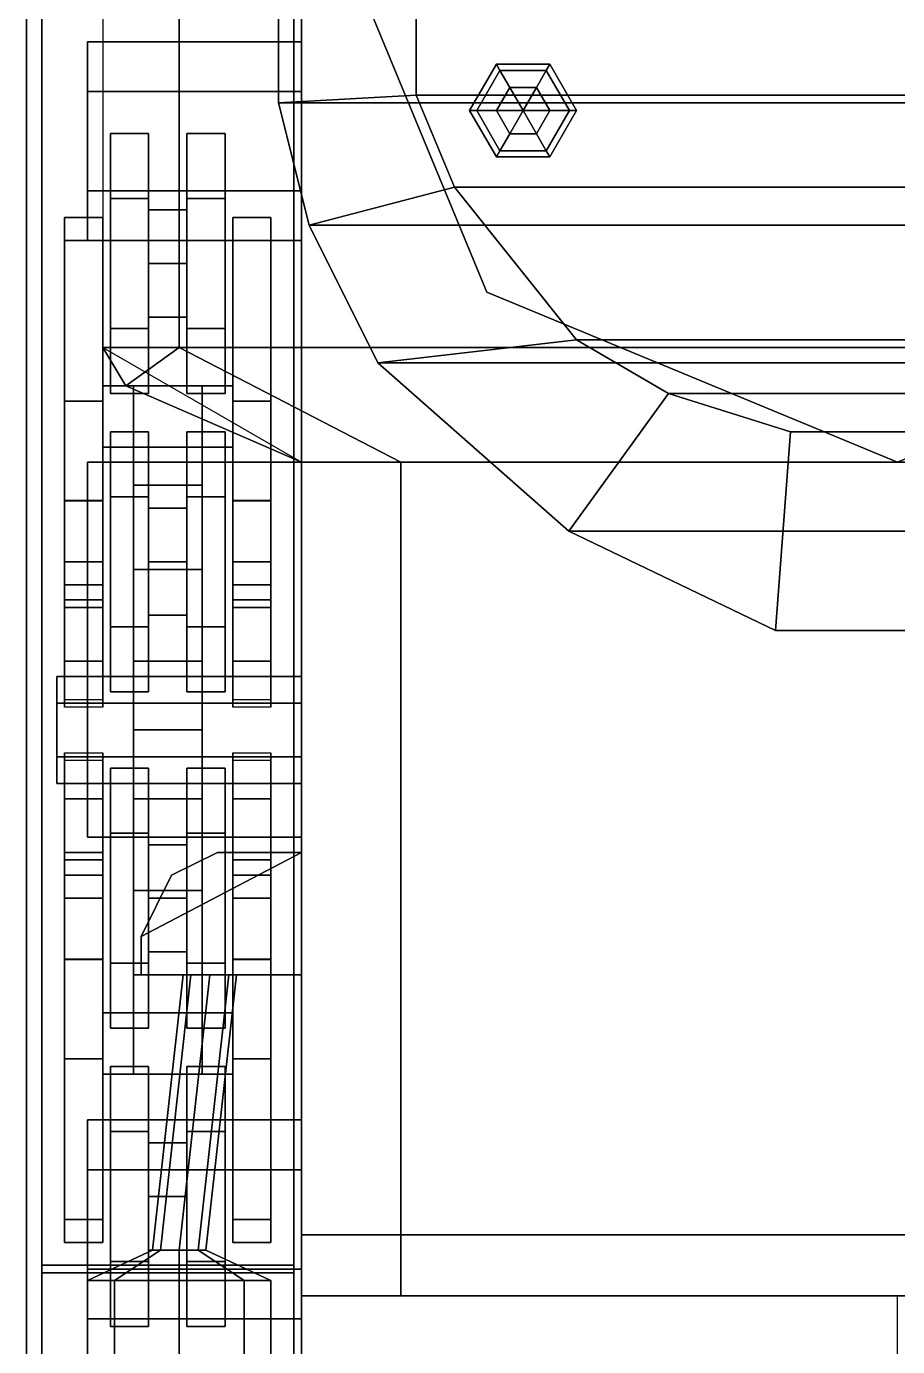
# Model space of a CAD drawing. Header units: millimetres. Extents: x -1.2 to 3, y -2.7 to 13.2.
# Drawn here: x -1.14 to 0, y -1.796 to -0.07 of the extents above; entities that cross this region are included whole.
import ezdxf

# ---------------------------------------------------------------- set-up
doc = ezdxf.new("R2010")
doc.units = ezdxf.units.MM
for name, color, linetype in [('bogey', 5, 'Continuous'), ('mudguards', 6, 'Continuous'), ('tracks', 3, 'Continuous'), ('turret', 2, 'Continuous'), ('wheels', 2, 'Continuous')]:
    doc.layers.add(name, color=color, linetype=linetype)

msp = doc.modelspace()

# ---------------------------------------------------------------- linework, layer by layer
for points in [[(-0.78, 1.92, 0.46), (-0.78, -2.22, 0.46), (-0.78, -2.48, 1.17), (-0.78, 2.11, 0.73)], [(-0.78, 2.11, 0.73), (-0.78, -2.48, 1.17), (-0.78, -0.49, 1.02), (-0.78, 0.82, 1.1)], [(-0.78, 1.57, 0.36), (-0.78, -1.65, 0.36), (-0.78, -2.22, 0.46), (-0.78, 1.92, 0.46)], [(0.78, 1.57, 0.36), (0.78, -1.65, 0.36), (-0.78, -1.65, 0.36), (-0.78, 1.57, 0.36)], [(-1.04, -0.49, 1.02), (-0.94, -0.49, 1.57), (-0.94, 0.82, 1.57), (-1.04, 0.82, 1.1)], [(-0.94, 0.82, 1.57), (-0.94, -0.49, 1.57), (0.94, -0.49, 1.57), (0.94, 0.82, 1.57)], [(-1.01, -0.54, 1.4), (-1.01, -0.54, 1.4), (-0.94, -0.49, 1.57), (-1.04, -0.49, 1.02)], [(-0.78, -0.64, 1.17), (-0.78, -0.64, 1.4), (-1.01, -0.54, 1.4), (-1.04, -0.49, 1.02)], [(-0.78, -0.64, 1.4), (-0.65, -0.64, 1.57), (-0.94, -0.49, 1.57), (-1.01, -0.54, 1.4)], [(-0.94, -0.49, 1.57), (-0.65, -0.64, 1.57), (0.65, -0.64, 1.57), (0.94, -0.49, 1.57)], [(-0.78, -2.48, 1.17), (-0.78, -2.48, 1.17), (-0.78, -0.64, 1.17), (-0.78, -0.49, 1.02)], [(-0.78, -0.64, 1.17), (-0.78, -0.64, 0.99), (-1.06, -0.64, 0.99), (-1.06, -0.64, 1.17)], [(-1.06, -0.64, 0.99), (-1.06, -1.13, 0.96), (-1.06, -1.13, 1.17), (-1.06, -0.64, 1.17)], [(-1.06, -0.64, 1.17), (-1.06, -1.13, 1.17), (-0.78, -1.13, 1.17), (-0.78, -0.64, 1.17)], [(-0.78, -1.73, 1.17), (-0.65, -1.73, 1.4), (-0.65, -0.64, 1.4), (-0.78, -0.64, 1.17)], [(0.78, -0.64, 1.4), (0.65, -0.64, 1.57), (-0.65, -0.64, 1.57), (-0.78, -0.64, 1.4)], [(-0.78, -0.64, 1.17), (-0.65, -0.64, 1.4), (-0.78, -0.64, 1.4), (-0.78, -0.64, 1.17)], [(-0.65, -0.64, 1.4), (-0.65, -1.73, 1.4), (0.65, -1.73, 1.4), (0.65, -0.64, 1.4)], [(-1.06, -1.13, 1.17), (-1.06, -1.13, 0.96), (-0.78, -1.13, 0.96), (-0.78, -1.13, 1.17)], [(-0.99, -1.31, 1.13), (-0.78, -1.31, 1.13), (-0.78, -1.15, 1.13), (-0.99, -1.26, 1.13)], [(-0.78, -1.15, 0.99), (-0.78, -1.31, 0.99), (-0.99, -1.31, 0.99), (-0.99, -1.26, 0.99)], [(-0.89, -1.15, 0.99), (-0.78, -1.15, 0.99), (-0.99, -1.26, 0.99), (-0.95, -1.18, 0.99)], [(-0.99, -1.26, 1.13), (-0.78, -1.15, 1.13), (-0.89, -1.15, 1.13), (-0.95, -1.18, 1.13)], [(-0.95, -1.18, 1.13), (-0.89, -1.15, 1.13), (-0.89, -1.15, 0.99), (-0.95, -1.18, 0.99)], [(-0.89, -1.15, 1.13), (-0.78, -1.15, 1.13), (-0.78, -1.15, 0.99), (-0.89, -1.15, 0.99)], [(-0.95, -1.18, 0.99), (-0.99, -1.26, 0.99), (-0.99, -1.26, 1.13), (-0.95, -1.18, 1.13)], [(-0.99, -1.26, 0.99), (-0.99, -1.31, 0.99), (-0.99, -1.31, 1.13), (-0.99, -1.26, 1.13)], [(-0.99, -1.31, 0.99), (-0.78, -1.31, 0.99), (-0.78, -1.31, 1.13), (-0.99, -1.31, 1.13)], [(-0.9247, -1.31, 1.0647), (-0.935, -1.31, 1.04), (-0.975, -1.67, 1.04), (-0.9647, -1.67, 1.0647)], [(-0.935, -1.31, 1.04), (-0.9247, -1.31, 1.0153), (-0.9647, -1.67, 1.0153), (-0.975, -1.67, 1.04)], [(-0.9, -1.31, 1.075), (-0.9247, -1.31, 1.0647), (-0.9647, -1.67, 1.0647), (-0.94, -1.67, 1.075)], [(-0.9247, -1.31, 1.0153), (-0.9, -1.31, 1.005), (-0.94, -1.67, 1.005), (-0.9647, -1.67, 1.0153)], [(-0.8753, -1.31, 1.0647), (-0.9, -1.31, 1.075), (-0.94, -1.67, 1.075), (-0.9153, -1.67, 1.0647)], [(-0.9, -1.31, 1.005), (-0.8753, -1.31, 1.0153), (-0.9153, -1.67, 1.0153), (-0.94, -1.67, 1.005)], [(-0.865, -1.31, 1.04), (-0.8753, -1.31, 1.0647), (-0.9153, -1.67, 1.0647), (-0.905, -1.67, 1.04)], [(-0.8753, -1.31, 1.0153), (-0.865, -1.31, 1.04), (-0.905, -1.67, 1.04), (-0.9153, -1.67, 1.0153)], [(-0.78, -2.22, 0.46), (-0.78, -1.65, 0.36), (0.78, -1.65, 0.36), (0.78, -2.22, 0.46)], [(-1.0249, -1.71, 0.9551), (-1.06, -1.71, 1.04), (-0.975, -1.67, 1.04), (-0.9647, -1.67, 1.0153)], [(-1.06, -1.71, 1.04), (-1.0249, -1.71, 1.1249), (-0.9647, -1.67, 1.0647), (-0.975, -1.67, 1.04)], [(-0.94, -1.71, 0.92), (-1.0249, -1.71, 0.9551), (-0.9647, -1.67, 1.0153), (-0.94, -1.67, 1.005)], [(-1.0249, -1.71, 1.1249), (-0.94, -1.71, 1.16), (-0.94, -1.67, 1.075), (-0.9647, -1.67, 1.0647)], [(-0.8551, -1.71, 0.9551), (-0.94, -1.71, 0.92), (-0.94, -1.67, 1.005), (-0.9153, -1.67, 1.0153)], [(-0.94, -1.71, 1.16), (-0.8551, -1.71, 1.1249), (-0.9153, -1.67, 1.0647), (-0.94, -1.67, 1.075)], [(-0.82, -1.71, 1.04), (-0.8551, -1.71, 0.9551), (-0.9153, -1.67, 1.0153), (-0.905, -1.67, 1.04)], [(-0.8551, -1.71, 1.1249), (-0.82, -1.71, 1.04), (-0.905, -1.67, 1.04), (-0.9153, -1.67, 1.0647)], [(-1.0249, -1.71, 1.1249), (-1.06, -1.71, 1.04), (-1.06, -2.31, 1.04), (-1.0249, -2.31, 1.1249)], [(-1.06, -1.71, 1.04), (-1.0249, -1.71, 0.9551), (-1.0249, -2.31, 0.9551), (-1.06, -2.31, 1.04)], [(-0.94, -1.71, 1.16), (-1.0249, -1.71, 1.1249), (-1.0249, -2.31, 1.1249), (-0.94, -2.31, 1.16)], [(-1.0249, -1.71, 0.9551), (-0.94, -1.71, 0.92), (-0.94, -2.31, 0.92), (-1.0249, -2.31, 0.9551)], [(-0.8551, -1.71, 1.1249), (-0.94, -1.71, 1.16), (-0.94, -2.31, 1.16), (-0.8551, -2.31, 1.1249)], [(-0.94, -1.71, 0.92), (-0.8551, -1.71, 0.9551), (-0.8551, -2.31, 0.9551), (-0.94, -2.31, 0.92)], [(-0.82, -1.71, 1.04), (-0.8551, -1.71, 1.1249), (-0.8551, -2.31, 1.1249), (-0.82, -2.31, 1.04)], [(-0.8551, -1.71, 0.9551), (-0.82, -1.71, 1.04), (-0.82, -2.31, 1.04), (-0.8551, -2.31, 0.9551)], [(-0.78, -1.73, 1.17), (-0.78, -2.48, 1.17), (0, -2.45, 1.26), (0, -1.73, 1.27)], [(0.78, -1.73, 1.17), (0.65, -1.73, 1.4), (-0.65, -1.73, 1.4), (-0.78, -1.73, 1.17)]]:
    msp.add_3dface(points)
at = {"layer": 'bogey'}
for points in [[(-1.09, -0.32, 0.2), (-1.09, -0.35, 0.18), (-1.09, -0.35, 0.27), (-1.09, -0.32, 0.25)], [(-1.04, -0.32, 0.25), (-1.04, -0.32, 0.2), (-1.09, -0.32, 0.2), (-1.09, -0.32, 0.25)], [(-1.04, -0.32, 0.2), (-1.04, -0.35, 0.18), (-1.09, -0.35, 0.18), (-1.09, -0.32, 0.2)], [(-1.09, -0.32, 0.25), (-1.09, -0.35, 0.27), (-1.04, -0.35, 0.27), (-1.04, -0.32, 0.25)], [(-1.04, -0.35, 0.27), (-1.04, -0.35, 0.18), (-1.04, -0.32, 0.2), (-1.04, -0.32, 0.25)], [(-0.82, -0.32, 0.25), (-0.82, -0.32, 0.2), (-0.87, -0.32, 0.2), (-0.87, -0.32, 0.25)], [(-0.87, -0.32, 0.2), (-0.87, -0.35, 0.18), (-0.87, -0.35, 0.27), (-0.87, -0.32, 0.25)], [(-0.82, -0.32, 0.2), (-0.82, -0.35, 0.18), (-0.87, -0.35, 0.18), (-0.87, -0.32, 0.2)], [(-0.87, -0.32, 0.25), (-0.87, -0.35, 0.27), (-0.82, -0.35, 0.27), (-0.82, -0.32, 0.25)], [(-0.82, -0.35, 0.27), (-0.82, -0.35, 0.18), (-0.82, -0.32, 0.2), (-0.82, -0.32, 0.25)], [(-1.09, -0.35, 0.18), (-1.09, -0.8, 0.18), (-1.09, -0.8, 0.27), (-1.09, -0.35, 0.27)], [(-1.04, -0.35, 0.18), (-1.04, -0.8, 0.18), (-1.09, -0.8, 0.18), (-1.09, -0.35, 0.18)], [(-1.09, -0.35, 0.27), (-1.09, -0.8, 0.27), (-1.09, -0.6, 0.36), (-1.09, -0.56, 0.36)], [(-1.04, -0.56, 0.36), (-1.04, -0.35, 0.27), (-1.09, -0.35, 0.27), (-1.09, -0.56, 0.36)], [(-1.04, -0.8, 0.27), (-1.04, -0.8, 0.18), (-1.04, -0.35, 0.18), (-1.04, -0.35, 0.27)], [(-1.04, -0.6, 0.36), (-1.04, -0.8, 0.27), (-1.04, -0.35, 0.27), (-1.04, -0.56, 0.36)], [(-0.87, -0.35, 0.18), (-0.87, -0.8, 0.18), (-0.87, -0.8, 0.27), (-0.87, -0.35, 0.27)], [(-0.82, -0.35, 0.18), (-0.82, -0.8, 0.18), (-0.87, -0.8, 0.18), (-0.87, -0.35, 0.18)], [(-0.82, -0.56, 0.36), (-0.82, -0.35, 0.27), (-0.87, -0.35, 0.27), (-0.87, -0.56, 0.36)], [(-0.87, -0.35, 0.27), (-0.87, -0.8, 0.27), (-0.87, -0.6, 0.36), (-0.87, -0.56, 0.36)], [(-0.82, -0.8, 0.27), (-0.82, -0.8, 0.18), (-0.82, -0.35, 0.18), (-0.82, -0.35, 0.27)], [(-0.82, -0.6, 0.36), (-0.82, -0.8, 0.27), (-0.82, -0.35, 0.27), (-0.82, -0.56, 0.36)], [(-1.04, -0.54, 0.29), (-1.04, -0.62, 0.29), (-1.04, -0.62, 0.52), (-1.04, -0.54, 0.52)], [(-0.87, -0.54, 0.52), (-0.87, -0.54, 0.29), (-1.04, -0.54, 0.29), (-1.04, -0.54, 0.52)], [(-0.87, -0.54, 0.29), (-0.87, -0.62, 0.29), (-1.04, -0.62, 0.29), (-1.04, -0.54, 0.29)], [(-1.04, -0.54, 0.52), (-1.04, -0.62, 0.52), (-0.87, -0.62, 0.52), (-0.87, -0.54, 0.52)], [(-0.91, -0.67, 0.61), (-0.91, -0.54, 0.52), (-1, -0.54, 0.52), (-1, -0.67, 0.61)], [(-1, -0.54, 0.52), (-1, -1.44, 0.52), (-1, -1.31, 0.61), (-1, -0.67, 0.61)], [(-0.91, -1.31, 0.61), (-0.91, -1.44, 0.52), (-0.91, -0.54, 0.52), (-0.91, -0.67, 0.61)], [(-0.87, -0.62, 0.52), (-0.87, -0.62, 0.29), (-0.87, -0.54, 0.29), (-0.87, -0.54, 0.52)], [(-1.09, -0.56, 0.36), (-1.09, -0.69, 0.45), (-1.04, -0.69, 0.45), (-1.04, -0.56, 0.36)], [(-1.09, -0.6905, 0.3193), (-1.09, -0.77, 0.39), (-1.09, -0.69, 0.45), (-1.09, -0.56, 0.36)], [(-1.04, -0.69, 0.45), (-1.04, -0.77, 0.39), (-1.04, -0.6905, 0.3193), (-1.04, -0.56, 0.36)], [(-0.87, -0.6905, 0.3193), (-0.87, -0.77, 0.39), (-0.87, -0.69, 0.45), (-0.87, -0.56, 0.36)], [(-0.87, -0.56, 0.36), (-0.87, -0.69, 0.45), (-0.82, -0.69, 0.45), (-0.82, -0.56, 0.36)], [(-0.82, -0.69, 0.45), (-0.82, -0.77, 0.39), (-0.82, -0.6905, 0.3193), (-0.82, -0.56, 0.36)], [(-1.04, -0.62, 0.52), (-1.04, -0.62, 0.29), (-0.87, -0.62, 0.29), (-0.87, -0.62, 0.52)], [(-0.91, -0.62, 0.52), (-0.91, -0.99, 0.52), (-1, -0.99, 0.52), (-1, -0.62, 0.52)], [(-1, -0.67, 0.61), (-1, -0.78, 0.61), (-0.91, -0.78, 0.61), (-0.91, -0.67, 0.61)], [(-1.09, -0.77, 0.39), (-1.09, -0.9, 0.42), (-1.09, -0.82, 0.49), (-1.09, -0.69, 0.45)], [(-1.09, -0.69, 0.45), (-1.09, -0.82, 0.49), (-1.04, -0.82, 0.49), (-1.04, -0.69, 0.45)], [(-1.04, -0.6905, 0.3193), (-1.04, -0.77, 0.39), (-1.09, -0.77, 0.39), (-1.09, -0.6905, 0.3193)], [(-1.09, -0.6905, 0.3193), (-1.09, -0.8, 0.27), (-1.04, -0.8, 0.27), (-1.04, -0.6905, 0.3193)], [(-1.04, -0.82, 0.49), (-1.04, -0.9, 0.42), (-1.04, -0.77, 0.39), (-1.04, -0.69, 0.45)], [(-0.87, -0.77, 0.39), (-0.87, -0.9, 0.42), (-0.87, -0.82, 0.49), (-0.87, -0.69, 0.45)], [(-0.87, -0.69, 0.45), (-0.87, -0.82, 0.49), (-0.82, -0.82, 0.49), (-0.82, -0.69, 0.45)], [(-0.87, -0.6905, 0.3193), (-0.87, -0.8, 0.27), (-0.82, -0.8, 0.27), (-0.82, -0.6905, 0.3193)], [(-0.82, -0.6905, 0.3193), (-0.82, -0.77, 0.39), (-0.87, -0.77, 0.39), (-0.87, -0.6905, 0.3193)], [(-0.82, -0.82, 0.49), (-0.82, -0.9, 0.42), (-0.82, -0.77, 0.39), (-0.82, -0.69, 0.45)], [(-1.04, -0.77, 0.39), (-1.04, -0.9, 0.42), (-1.09, -0.9, 0.42), (-1.09, -0.77, 0.39)], [(-0.82, -0.77, 0.39), (-0.82, -0.9, 0.42), (-0.87, -0.9, 0.42), (-0.87, -0.77, 0.39)], [(-0.91, -0.9, 0.68), (-0.91, -0.78, 0.61), (-1, -0.78, 0.61), (-1, -0.9, 0.68)], [(-1, -0.78, 0.61), (-1, -1.2, 0.61), (-1, -1.08, 0.68), (-1, -0.9, 0.68)], [(-0.91, -1.08, 0.68), (-0.91, -1.2, 0.61), (-0.91, -0.78, 0.61), (-0.91, -0.9, 0.68)], [(-1.09, -0.83, 0.25), (-1.09, -0.8, 0.27), (-1.09, -0.8, 0.18), (-1.09, -0.83, 0.2)], [(-1.09, -0.83, 0.2), (-1.09, -0.8, 0.18), (-1.04, -0.8, 0.18), (-1.04, -0.83, 0.2)], [(-1.04, -0.83, 0.25), (-1.04, -0.8, 0.27), (-1.09, -0.8, 0.27), (-1.09, -0.83, 0.25)], [(-1.04, -0.8, 0.18), (-1.04, -0.8, 0.27), (-1.04, -0.83, 0.25), (-1.04, -0.83, 0.2)], [(-0.87, -0.83, 0.25), (-0.87, -0.8, 0.27), (-0.87, -0.8, 0.18), (-0.87, -0.83, 0.2)], [(-0.87, -0.83, 0.2), (-0.87, -0.8, 0.18), (-0.82, -0.8, 0.18), (-0.82, -0.83, 0.2)], [(-0.82, -0.83, 0.25), (-0.82, -0.8, 0.27), (-0.87, -0.8, 0.27), (-0.87, -0.83, 0.25)], [(-0.82, -0.8, 0.18), (-0.82, -0.8, 0.27), (-0.82, -0.83, 0.25), (-0.82, -0.83, 0.2)], [(-1.09, -0.9, 0.42), (-1.09, -0.96, 0.39), (-1.09, -0.95, 0.49), (-1.09, -0.82, 0.49)], [(-1.09, -0.82, 0.49), (-1.09, -0.95, 0.49), (-1.04, -0.95, 0.49), (-1.04, -0.82, 0.49)], [(-1.04, -0.95, 0.49), (-1.04, -0.96, 0.39), (-1.04, -0.9, 0.42), (-1.04, -0.82, 0.49)], [(-0.87, -0.9, 0.42), (-0.87, -0.96, 0.39), (-0.87, -0.95, 0.49), (-0.87, -0.82, 0.49)], [(-0.87, -0.82, 0.49), (-0.87, -0.95, 0.49), (-0.82, -0.95, 0.49), (-0.82, -0.82, 0.49)], [(-0.82, -0.95, 0.49), (-0.82, -0.96, 0.39), (-0.82, -0.9, 0.42), (-0.82, -0.82, 0.49)], [(-1.04, -0.83, 0.2), (-1.04, -0.83, 0.25), (-1.09, -0.83, 0.25), (-1.09, -0.83, 0.2)], [(-0.82, -0.83, 0.2), (-0.82, -0.83, 0.25), (-0.87, -0.83, 0.25), (-0.87, -0.83, 0.2)], [(-1.04, -0.9, 0.42), (-1.04, -0.96, 0.39), (-1.09, -0.96, 0.39), (-1.09, -0.9, 0.42)], [(-1, -0.9, 0.68), (-1, -0.99, 0.68), (-0.91, -0.99, 0.68), (-0.91, -0.9, 0.68)], [(-0.82, -0.9, 0.42), (-0.82, -0.96, 0.39), (-0.87, -0.96, 0.39), (-0.87, -0.9, 0.42)], [(-1.1, -1.06, 0.45), (-1.1, -0.92, 0.45), (-1.1, -0.955, 0.3894), (-1.1, -1.025, 0.3894)], [(-0.78, -0.92, 0.45), (-0.78, -0.955, 0.3894), (-1.1, -0.955, 0.3894), (-1.1, -0.92, 0.45)], [(-1.1, -1.025, 0.5106), (-1.1, -0.955, 0.5106), (-1.1, -0.92, 0.45), (-1.1, -1.06, 0.45)], [(-0.78, -0.955, 0.5106), (-0.78, -0.92, 0.45), (-1.1, -0.92, 0.45), (-1.1, -0.955, 0.5106)], [(-0.78, -0.955, 0.3894), (-0.78, -1.025, 0.3894), (-1.1, -1.025, 0.3894), (-1.1, -0.955, 0.3894)], [(-0.78, -1.025, 0.5106), (-0.78, -0.955, 0.5106), (-1.1, -0.955, 0.5106), (-1.1, -1.025, 0.5106)], [(-1, -1.36, 0.52), (-1, -0.99, 0.52), (-0.91, -0.99, 0.52), (-0.91, -1.36, 0.52)], [(-0.91, -1.08, 0.68), (-0.91, -0.99, 0.68), (-1, -0.99, 0.68), (-1, -1.08, 0.68)], [(-0.78, -1.025, 0.3894), (-0.78, -1.06, 0.45), (-1.1, -1.06, 0.45), (-1.1, -1.025, 0.3894)], [(-0.78, -1.06, 0.45), (-0.78, -1.025, 0.5106), (-1.1, -1.025, 0.5106), (-1.1, -1.06, 0.45)], [(-1.09, -1.03, 0.49), (-1.09, -1.02, 0.39), (-1.09, -1.08, 0.42), (-1.09, -1.16, 0.49)], [(-1.09, -1.08, 0.42), (-1.09, -1.02, 0.39), (-1.04, -1.02, 0.39), (-1.04, -1.08, 0.42)], [(-1.04, -1.16, 0.49), (-1.04, -1.03, 0.49), (-1.09, -1.03, 0.49), (-1.09, -1.16, 0.49)], [(-1.04, -1.08, 0.42), (-1.04, -1.02, 0.39), (-1.04, -1.03, 0.49), (-1.04, -1.16, 0.49)], [(-0.87, -1.08, 0.42), (-0.87, -1.02, 0.39), (-0.82, -1.02, 0.39), (-0.82, -1.08, 0.42)], [(-0.87, -1.03, 0.49), (-0.87, -1.02, 0.39), (-0.87, -1.08, 0.42), (-0.87, -1.16, 0.49)], [(-0.82, -1.16, 0.49), (-0.82, -1.03, 0.49), (-0.87, -1.03, 0.49), (-0.87, -1.16, 0.49)], [(-0.82, -1.08, 0.42), (-0.82, -1.02, 0.39), (-0.82, -1.03, 0.49), (-0.82, -1.16, 0.49)], [(-1.09, -1.21, 0.39), (-1.09, -1.08, 0.42), (-1.04, -1.08, 0.42), (-1.04, -1.21, 0.39)], [(-1.09, -1.16, 0.49), (-1.09, -1.08, 0.42), (-1.09, -1.21, 0.39), (-1.09, -1.29, 0.45)], [(-1.04, -1.21, 0.39), (-1.04, -1.08, 0.42), (-1.04, -1.16, 0.49), (-1.04, -1.29, 0.45)], [(-1, -1.08, 0.68), (-1, -1.2, 0.61), (-0.91, -1.2, 0.61), (-0.91, -1.08, 0.68)], [(-0.87, -1.16, 0.49), (-0.87, -1.08, 0.42), (-0.87, -1.21, 0.39), (-0.87, -1.29, 0.45)], [(-0.87, -1.21, 0.39), (-0.87, -1.08, 0.42), (-0.82, -1.08, 0.42), (-0.82, -1.21, 0.39)], [(-0.82, -1.21, 0.39), (-0.82, -1.08, 0.42), (-0.82, -1.16, 0.49), (-0.82, -1.29, 0.45)], [(-1.09, -1.18, 0.18), (-1.09, -1.18, 0.27), (-1.09, -1.15, 0.25), (-1.09, -1.15, 0.2)], [(-1.09, -1.15, 0.2), (-1.09, -1.15, 0.25), (-1.04, -1.15, 0.25), (-1.04, -1.15, 0.2)], [(-1.04, -1.15, 0.2), (-1.04, -1.18, 0.18), (-1.09, -1.18, 0.18), (-1.09, -1.15, 0.2)], [(-1.09, -1.15, 0.25), (-1.09, -1.18, 0.27), (-1.04, -1.18, 0.27), (-1.04, -1.15, 0.25)], [(-1.04, -1.15, 0.25), (-1.04, -1.18, 0.27), (-1.04, -1.18, 0.18), (-1.04, -1.15, 0.2)], [(-0.87, -1.15, 0.2), (-0.87, -1.15, 0.25), (-0.82, -1.15, 0.25), (-0.82, -1.15, 0.2)], [(-0.87, -1.18, 0.18), (-0.87, -1.18, 0.27), (-0.87, -1.15, 0.25), (-0.87, -1.15, 0.2)], [(-0.82, -1.15, 0.2), (-0.82, -1.18, 0.18), (-0.87, -1.18, 0.18), (-0.87, -1.15, 0.2)], [(-0.87, -1.15, 0.25), (-0.87, -1.18, 0.27), (-0.82, -1.18, 0.27), (-0.82, -1.15, 0.25)], [(-0.82, -1.15, 0.25), (-0.82, -1.18, 0.27), (-0.82, -1.18, 0.18), (-0.82, -1.15, 0.2)], [(-1.04, -1.29, 0.45), (-1.04, -1.16, 0.49), (-1.09, -1.16, 0.49), (-1.09, -1.29, 0.45)], [(-0.82, -1.29, 0.45), (-0.82, -1.16, 0.49), (-0.87, -1.16, 0.49), (-0.87, -1.29, 0.45)], [(-1.09, -1.18, 0.27), (-1.09, -1.18, 0.18), (-1.09, -1.63, 0.18), (-1.09, -1.63, 0.27)], [(-1.09, -1.63, 0.18), (-1.09, -1.18, 0.18), (-1.04, -1.18, 0.18), (-1.04, -1.63, 0.18)], [(-1.09, -1.38, 0.36), (-1.09, -1.18, 0.27), (-1.09, -1.63, 0.27), (-1.09, -1.42, 0.36)], [(-1.04, -1.2895, 0.3193), (-1.04, -1.18, 0.27), (-1.09, -1.18, 0.27), (-1.09, -1.2895, 0.3193)], [(-1.04, -1.63, 0.18), (-1.04, -1.18, 0.18), (-1.04, -1.18, 0.27), (-1.04, -1.63, 0.27)], [(-1.04, -1.63, 0.27), (-1.04, -1.18, 0.27), (-1.04, -1.38, 0.36), (-1.04, -1.42, 0.36)], [(-0.87, -1.18, 0.27), (-0.87, -1.18, 0.18), (-0.87, -1.63, 0.18), (-0.87, -1.63, 0.27)], [(-0.87, -1.63, 0.18), (-0.87, -1.18, 0.18), (-0.82, -1.18, 0.18), (-0.82, -1.63, 0.18)], [(-0.82, -1.2895, 0.3193), (-0.82, -1.18, 0.27), (-0.87, -1.18, 0.27), (-0.87, -1.2895, 0.3193)], [(-0.87, -1.38, 0.36), (-0.87, -1.18, 0.27), (-0.87, -1.63, 0.27), (-0.87, -1.42, 0.36)], [(-0.82, -1.63, 0.18), (-0.82, -1.18, 0.18), (-0.82, -1.18, 0.27), (-0.82, -1.63, 0.27)], [(-0.82, -1.63, 0.27), (-0.82, -1.18, 0.27), (-0.82, -1.38, 0.36), (-0.82, -1.42, 0.36)], [(-0.91, -1.31, 0.61), (-0.91, -1.2, 0.61), (-1, -1.2, 0.61), (-1, -1.31, 0.61)], [(-1.09, -1.29, 0.45), (-1.09, -1.21, 0.39), (-1.09, -1.2895, 0.3193), (-1.09, -1.42, 0.36)], [(-1.09, -1.2895, 0.3193), (-1.09, -1.21, 0.39), (-1.04, -1.21, 0.39), (-1.04, -1.2895, 0.3193)], [(-1.04, -1.2895, 0.3193), (-1.04, -1.21, 0.39), (-1.04, -1.29, 0.45), (-1.04, -1.42, 0.36)], [(-0.87, -1.29, 0.45), (-0.87, -1.21, 0.39), (-0.87, -1.2895, 0.3193), (-0.87, -1.42, 0.36)], [(-0.87, -1.2895, 0.3193), (-0.87, -1.21, 0.39), (-0.82, -1.21, 0.39), (-0.82, -1.2895, 0.3193)], [(-0.82, -1.2895, 0.3193), (-0.82, -1.21, 0.39), (-0.82, -1.29, 0.45), (-0.82, -1.42, 0.36)], [(-1.04, -1.42, 0.36), (-1.04, -1.29, 0.45), (-1.09, -1.29, 0.45), (-1.09, -1.42, 0.36)], [(-0.82, -1.42, 0.36), (-0.82, -1.29, 0.45), (-0.87, -1.29, 0.45), (-0.87, -1.42, 0.36)], [(-1, -1.31, 0.61), (-1, -1.44, 0.52), (-0.91, -1.44, 0.52), (-0.91, -1.31, 0.61)], [(-0.87, -1.36, 0.52), (-0.87, -1.36, 0.29), (-1.04, -1.36, 0.29), (-1.04, -1.36, 0.52)], [(-1.04, -1.36, 0.52), (-1.04, -1.36, 0.29), (-1.04, -1.44, 0.29), (-1.04, -1.44, 0.52)], [(-1.04, -1.44, 0.29), (-1.04, -1.36, 0.29), (-0.87, -1.36, 0.29), (-0.87, -1.44, 0.29)], [(-0.87, -1.44, 0.52), (-0.87, -1.36, 0.52), (-1.04, -1.36, 0.52), (-1.04, -1.44, 0.52)], [(-0.87, -1.44, 0.29), (-0.87, -1.36, 0.29), (-0.87, -1.36, 0.52), (-0.87, -1.44, 0.52)], [(-1.09, -1.42, 0.36), (-1.09, -1.63, 0.27), (-1.04, -1.63, 0.27), (-1.04, -1.42, 0.36)], [(-0.87, -1.42, 0.36), (-0.87, -1.63, 0.27), (-0.82, -1.63, 0.27), (-0.82, -1.42, 0.36)], [(-1.04, -1.44, 0.52), (-1.04, -1.44, 0.29), (-0.87, -1.44, 0.29), (-0.87, -1.44, 0.52)], [(-1.09, -1.63, 0.27), (-1.09, -1.63, 0.18), (-1.09, -1.66, 0.2), (-1.09, -1.66, 0.25)], [(-1.09, -1.66, 0.2), (-1.09, -1.63, 0.18), (-1.04, -1.63, 0.18), (-1.04, -1.66, 0.2)], [(-1.04, -1.66, 0.25), (-1.04, -1.63, 0.27), (-1.09, -1.63, 0.27), (-1.09, -1.66, 0.25)], [(-1.04, -1.66, 0.2), (-1.04, -1.63, 0.18), (-1.04, -1.63, 0.27), (-1.04, -1.66, 0.25)], [(-0.87, -1.63, 0.27), (-0.87, -1.63, 0.18), (-0.87, -1.66, 0.2), (-0.87, -1.66, 0.25)], [(-0.87, -1.66, 0.2), (-0.87, -1.63, 0.18), (-0.82, -1.63, 0.18), (-0.82, -1.66, 0.2)], [(-0.82, -1.66, 0.25), (-0.82, -1.63, 0.27), (-0.87, -1.63, 0.27), (-0.87, -1.66, 0.25)], [(-0.82, -1.66, 0.2), (-0.82, -1.63, 0.18), (-0.82, -1.63, 0.27), (-0.82, -1.66, 0.25)], [(-1.09, -1.66, 0.25), (-1.09, -1.66, 0.2), (-1.04, -1.66, 0.2), (-1.04, -1.66, 0.25)], [(-0.87, -1.66, 0.25), (-0.87, -1.66, 0.2), (-0.82, -1.66, 0.2), (-0.82, -1.66, 0.25)]]:
    msp.add_3dface(points, dxfattribs=at)
at = {"layer": 'mudguards'}
for points in [[(-1.14, 2, 1.12), (-1.14, -2.45, 0.85), (-1.14, -2.45, 0.88), (-1.14, 2, 1.17)], [(-1.14, 2, 1.17), (-1.14, -2.45, 0.88), (-0.78, -2.45, 0.88), (-0.78, 2, 1.17)], [(-0.78, 2, 1.12), (-0.78, -2.45, 0.85), (-1.14, -2.45, 0.85), (-1.14, 2, 1.12)]]:
    msp.add_3dface(points, dxfattribs=at)
at = {"layer": 'tracks'}
for points in [[(-1.12, 1.37, 0.02), (-1.12, -1.69, 0.02), (-0.79, -1.69, 0.02), (-0.79, 1.37, 0.02)], [(-0.79, 1.37, 0.02), (-0.79, -1.69, 0.02), (-1.12, -1.69, 0.02), (-1.12, 1.37, 0.02)], [(-0.79, -1.7, 0.87), (-0.79, 0.98, 1.02), (-1.12, 0.98, 1.02), (-1.12, -1.7, 0.87)], [(-1.12, -1.7, 0.87), (-1.12, 0.98, 1.02), (-0.79, 0.98, 1.02), (-0.79, -1.7, 0.87)], [(-1.12, -1.69, 0.02), (-1.12, -2.57, 0.27), (-0.79, -2.57, 0.27), (-0.79, -1.69, 0.02)], [(-0.79, -1.69, 0.02), (-0.79, -2.57, 0.27), (-1.12, -2.57, 0.27), (-1.12, -1.69, 0.02)], [(-0.79, -2.36, 0.84), (-0.79, -1.7, 0.87), (-1.12, -1.7, 0.87), (-1.12, -2.36, 0.84)], [(-1.12, -2.36, 0.84), (-1.12, -1.7, 0.87), (-0.79, -1.7, 0.87), (-0.79, -2.36, 0.84)]]:
    msp.add_3dface(points, dxfattribs=at)
at = {"layer": 'turret'}
for points in [[(-0.76, 0.12, 1.57), (-0.5374, -0.4174, 1.57), (-0.5374, -0.4174, 1.62), (-0.76, 0.12, 1.62)], [(-0.81, -0.05, 1.62), (-0.81, -0.17, 1.62), (-0.63, -0.16, 2.13), (-0.63, 0.03, 2.13)], [(-0.63, 0.03, 2.13), (-0.63, -0.16, 2.13), (0.63, -0.16, 2.13), (0.63, 0.03, 2.13)], [(0.81, -0.17, 1.62), (-0.81, -0.17, 1.62), (-0.81, -0.05, 1.62), (0.81, -0.05, 1.62)], [(-0.5203, -0.1275, 2.245), (-0.525, -0.1194, 2.21), (-0.56, -0.18, 2.21), (-0.5506, -0.18, 2.245)], [(-0.525, -0.1194, 2.13), (-0.56, -0.18, 2.13), (-0.56, -0.18, 2.21), (-0.525, -0.1194, 2.21)], [(-0.4597, -0.1275, 2.245), (-0.455, -0.1194, 2.21), (-0.525, -0.1194, 2.21), (-0.5203, -0.1275, 2.245)], [(-0.455, -0.1194, 2.13), (-0.525, -0.1194, 2.13), (-0.525, -0.1194, 2.21), (-0.455, -0.1194, 2.21)], [(-0.4294, -0.18, 2.245), (-0.42, -0.18, 2.21), (-0.455, -0.1194, 2.21), (-0.4597, -0.1275, 2.245)], [(-0.42, -0.18, 2.13), (-0.455, -0.1194, 2.13), (-0.455, -0.1194, 2.21), (-0.42, -0.18, 2.21)], [(-0.5075, -0.1497, 2.2706), (-0.5203, -0.1275, 2.245), (-0.5506, -0.18, 2.245), (-0.525, -0.18, 2.2706)], [(-0.4725, -0.1497, 2.2706), (-0.4597, -0.1275, 2.245), (-0.5203, -0.1275, 2.245), (-0.5075, -0.1497, 2.2706)], [(-0.455, -0.18, 2.2706), (-0.4294, -0.18, 2.245), (-0.4597, -0.1275, 2.245), (-0.4725, -0.1497, 2.2706)], [(-0.49, -0.18, 2.28), (-0.5075, -0.1497, 2.2706), (-0.525, -0.18, 2.2706), (-0.49, -0.18, 2.28)], [(-0.49, -0.18, 2.28), (-0.4725, -0.1497, 2.2706), (-0.5075, -0.1497, 2.2706), (-0.49, -0.18, 2.28)], [(-0.49, -0.18, 2.28), (-0.455, -0.18, 2.2706), (-0.4725, -0.1497, 2.2706), (-0.49, -0.18, 2.28)], [(-0.81, -0.17, 1.62), (-0.77, -0.33, 1.62), (-0.58, -0.28, 2.13), (-0.63, -0.16, 2.13)], [(0.77, -0.33, 1.62), (-0.77, -0.33, 1.62), (-0.81, -0.17, 1.62), (0.81, -0.17, 1.62)], [(-0.63, -0.16, 2.13), (-0.58, -0.28, 2.13), (0.58, -0.28, 2.13), (0.63, -0.16, 2.13)], [(-0.5506, -0.18, 2.245), (-0.56, -0.18, 2.21), (-0.525, -0.2406, 2.21), (-0.5203, -0.2325, 2.245)], [(-0.56, -0.18, 2.13), (-0.525, -0.2406, 2.13), (-0.525, -0.2406, 2.21), (-0.56, -0.18, 2.21)], [(-0.525, -0.18, 2.2706), (-0.5506, -0.18, 2.245), (-0.5203, -0.2325, 2.245), (-0.5075, -0.2103, 2.2706)], [(-0.49, -0.18, 2.28), (-0.525, -0.18, 2.2706), (-0.5075, -0.2103, 2.2706), (-0.49, -0.18, 2.28)], [(-0.49, -0.18, 2.28), (-0.5075, -0.2103, 2.2706), (-0.4725, -0.2103, 2.2706), (-0.49, -0.18, 2.28)], [(-0.49, -0.18, 2.28), (-0.4725, -0.2103, 2.2706), (-0.455, -0.18, 2.2706), (-0.49, -0.18, 2.28)], [(-0.4725, -0.2103, 2.2706), (-0.4597, -0.2325, 2.245), (-0.4294, -0.18, 2.245), (-0.455, -0.18, 2.2706)], [(-0.4597, -0.2325, 2.245), (-0.455, -0.2406, 2.21), (-0.42, -0.18, 2.21), (-0.4294, -0.18, 2.245)], [(-0.455, -0.2406, 2.13), (-0.42, -0.18, 2.13), (-0.42, -0.18, 2.21), (-0.455, -0.2406, 2.21)], [(-0.5075, -0.2103, 2.2706), (-0.5203, -0.2325, 2.245), (-0.4597, -0.2325, 2.245), (-0.4725, -0.2103, 2.2706)], [(-0.5203, -0.2325, 2.245), (-0.525, -0.2406, 2.21), (-0.455, -0.2406, 2.21), (-0.4597, -0.2325, 2.245)], [(-0.525, -0.2406, 2.13), (-0.455, -0.2406, 2.13), (-0.455, -0.2406, 2.21), (-0.525, -0.2406, 2.21)], [(-0.77, -0.33, 1.62), (-0.68, -0.51, 1.62), (-0.42, -0.48, 2.13), (-0.58, -0.28, 2.13)], [(-0.58, -0.28, 2.13), (-0.42, -0.48, 2.13), (0.42, -0.48, 2.13), (0.58, -0.28, 2.13)], [(0.68, -0.51, 1.62), (-0.68, -0.51, 1.62), (-0.77, -0.33, 1.62), (0.77, -0.33, 1.62)], [(-0.5374, -0.4174, 1.57), (0, -0.64, 1.57), (0, -0.64, 1.62), (-0.5374, -0.4174, 1.62)], [(0, -0.64, 1.57), (0.5374, -0.4174, 1.57), (0.5374, -0.4174, 1.62), (0, -0.64, 1.62)], [(-0.68, -0.51, 1.62), (-0.43, -0.73, 1.62), (-0.3, -0.55, 2.13), (-0.42, -0.48, 2.13)], [(-0.42, -0.48, 2.13), (-0.3, -0.55, 2.13), (0.3, -0.55, 2.13), (0.42, -0.48, 2.13)], [(0.43, -0.73, 1.62), (-0.43, -0.73, 1.62), (-0.68, -0.51, 1.62), (0.68, -0.51, 1.62)], [(-0.43, -0.73, 1.62), (-0.16, -0.86, 1.62), (-0.14, -0.6, 2.13), (-0.3, -0.55, 2.13)], [(-0.3, -0.55, 2.13), (-0.14, -0.6, 2.13), (0.14, -0.6, 2.13), (0.3, -0.55, 2.13)], [(0.14, -0.6, 2.13), (-0.14, -0.6, 2.13), (-0.16, -0.86, 1.62), (0.16, -0.86, 1.62)], [(0.16, -0.86, 1.62), (-0.16, -0.86, 1.62), (-0.43, -0.73, 1.62), (0.43, -0.73, 1.62)]]:
    msp.add_3dface(points, dxfattribs=at)
at = {"layer": 'wheels'}
for points in [[(-1.06, -0.285, 0.9226), (-1.06, -0.155, 0.9226), (-1.06, -0.09, 0.81), (-1.06, -0.35, 0.81)], [(-0.78, -0.155, 0.9226), (-0.78, -0.09, 0.81), (-1.06, -0.09, 0.81), (-1.06, -0.155, 0.9226)], [(-1.06, -0.35, 0.81), (-1.06, -0.09, 0.81), (-1.06, -0.155, 0.6974), (-1.06, -0.285, 0.6974)], [(-0.78, -0.09, 0.81), (-0.78, -0.155, 0.6974), (-1.06, -0.155, 0.6974), (-1.06, -0.09, 0.81)], [(-0.78, -0.155, 0.6974), (-0.78, -0.285, 0.6974), (-1.06, -0.285, 0.6974), (-1.06, -0.155, 0.6974)], [(-0.78, -0.285, 0.9226), (-0.78, -0.155, 0.9226), (-1.06, -0.155, 0.9226), (-1.06, -0.285, 0.9226)], [(-0.98, -0.295, 0.3772), (-0.98, -0.21, 0.23), (-1.03, -0.21, 0.23), (-1.03, -0.295, 0.3772)], [(-1.03, -0.465, 0.3772), (-1.03, -0.295, 0.3772), (-1.03, -0.21, 0.23), (-1.03, -0.55, 0.23)], [(-0.98, -0.21, 0.23), (-0.98, -0.295, 0.0828), (-1.03, -0.295, 0.0828), (-1.03, -0.21, 0.23)], [(-1.03, -0.55, 0.23), (-1.03, -0.21, 0.23), (-1.03, -0.295, 0.0828), (-1.03, -0.465, 0.0828)], [(-0.98, -0.55, 0.23), (-0.98, -0.21, 0.23), (-0.98, -0.295, 0.3772), (-0.98, -0.465, 0.3772)], [(-0.98, -0.465, 0.0828), (-0.98, -0.295, 0.0828), (-0.98, -0.21, 0.23), (-0.98, -0.55, 0.23)], [(-0.93, -0.465, 0.3772), (-0.93, -0.295, 0.3772), (-0.93, -0.21, 0.23), (-0.93, -0.55, 0.23)], [(-0.88, -0.295, 0.3772), (-0.88, -0.21, 0.23), (-0.93, -0.21, 0.23), (-0.93, -0.295, 0.3772)], [(-0.93, -0.55, 0.23), (-0.93, -0.21, 0.23), (-0.93, -0.295, 0.0828), (-0.93, -0.465, 0.0828)], [(-0.88, -0.21, 0.23), (-0.88, -0.295, 0.0828), (-0.93, -0.295, 0.0828), (-0.93, -0.21, 0.23)], [(-0.88, -0.55, 0.23), (-0.88, -0.21, 0.23), (-0.88, -0.295, 0.3772), (-0.88, -0.465, 0.3772)], [(-0.88, -0.465, 0.0828), (-0.88, -0.295, 0.0828), (-0.88, -0.21, 0.23), (-0.88, -0.55, 0.23)], [(-0.78, -0.35, 0.81), (-0.78, -0.285, 0.9226), (-1.06, -0.285, 0.9226), (-1.06, -0.35, 0.81)], [(-0.78, -0.285, 0.6974), (-0.78, -0.35, 0.81), (-1.06, -0.35, 0.81), (-1.06, -0.285, 0.6974)], [(-0.98, -0.295, 0.0828), (-0.98, -0.465, 0.0828), (-1.03, -0.465, 0.0828), (-1.03, -0.295, 0.0828)], [(-0.98, -0.465, 0.3772), (-0.98, -0.295, 0.3772), (-1.03, -0.295, 0.3772), (-1.03, -0.465, 0.3772)], [(-0.93, -0.38, 0.3), (-0.93, -0.31, 0.23), (-0.98, -0.31, 0.23), (-0.98, -0.38, 0.3)], [(-0.93, -0.31, 0.23), (-0.93, -0.38, 0.16), (-0.98, -0.38, 0.16), (-0.98, -0.31, 0.23)], [(-0.88, -0.295, 0.0828), (-0.88, -0.465, 0.0828), (-0.93, -0.465, 0.0828), (-0.93, -0.295, 0.0828)], [(-0.88, -0.465, 0.3772), (-0.88, -0.295, 0.3772), (-0.93, -0.295, 0.3772), (-0.93, -0.465, 0.3772)], [(-0.93, -0.45, 0.23), (-0.93, -0.38, 0.3), (-0.98, -0.38, 0.3), (-0.98, -0.45, 0.23)], [(-0.93, -0.38, 0.16), (-0.93, -0.45, 0.23), (-0.98, -0.45, 0.23), (-0.98, -0.38, 0.16)], [(-0.98, -0.55, 0.23), (-0.98, -0.465, 0.3772), (-1.03, -0.465, 0.3772), (-1.03, -0.55, 0.23)], [(-0.98, -0.465, 0.0828), (-0.98, -0.55, 0.23), (-1.03, -0.55, 0.23), (-1.03, -0.465, 0.0828)], [(-0.88, -0.55, 0.23), (-0.88, -0.465, 0.3772), (-0.93, -0.465, 0.3772), (-0.93, -0.55, 0.23)], [(-0.88, -0.465, 0.0828), (-0.88, -0.55, 0.23), (-0.93, -0.55, 0.23), (-0.93, -0.465, 0.0828)], [(-1.03, -0.855, 0.3772), (-1.03, -0.685, 0.3772), (-1.03, -0.6, 0.23), (-1.03, -0.94, 0.23)], [(-0.98, -0.685, 0.3772), (-0.98, -0.6, 0.23), (-1.03, -0.6, 0.23), (-1.03, -0.685, 0.3772)], [(-1.03, -0.94, 0.23), (-1.03, -0.6, 0.23), (-1.03, -0.685, 0.0828), (-1.03, -0.855, 0.0828)], [(-0.98, -0.6, 0.23), (-0.98, -0.685, 0.0828), (-1.03, -0.685, 0.0828), (-1.03, -0.6, 0.23)], [(-0.98, -0.94, 0.23), (-0.98, -0.6, 0.23), (-0.98, -0.685, 0.3772), (-0.98, -0.855, 0.3772)], [(-0.98, -0.855, 0.0828), (-0.98, -0.685, 0.0828), (-0.98, -0.6, 0.23), (-0.98, -0.94, 0.23)], [(-0.88, -0.685, 0.3772), (-0.88, -0.6, 0.23), (-0.93, -0.6, 0.23), (-0.93, -0.685, 0.3772)], [(-0.93, -0.855, 0.3772), (-0.93, -0.685, 0.3772), (-0.93, -0.6, 0.23), (-0.93, -0.94, 0.23)], [(-0.88, -0.6, 0.23), (-0.88, -0.685, 0.0828), (-0.93, -0.685, 0.0828), (-0.93, -0.6, 0.23)], [(-0.93, -0.94, 0.23), (-0.93, -0.6, 0.23), (-0.93, -0.685, 0.0828), (-0.93, -0.855, 0.0828)], [(-0.88, -0.94, 0.23), (-0.88, -0.6, 0.23), (-0.88, -0.685, 0.3772), (-0.88, -0.855, 0.3772)], [(-0.88, -0.855, 0.0828), (-0.88, -0.685, 0.0828), (-0.88, -0.6, 0.23), (-0.88, -0.94, 0.23)], [(-0.98, -0.685, 0.0828), (-0.98, -0.855, 0.0828), (-1.03, -0.855, 0.0828), (-1.03, -0.685, 0.0828)], [(-0.98, -0.855, 0.3772), (-0.98, -0.685, 0.3772), (-1.03, -0.685, 0.3772), (-1.03, -0.855, 0.3772)], [(-0.88, -0.685, 0.0828), (-0.88, -0.855, 0.0828), (-0.93, -0.855, 0.0828), (-0.93, -0.685, 0.0828)], [(-0.88, -0.855, 0.3772), (-0.88, -0.685, 0.3772), (-0.93, -0.685, 0.3772), (-0.93, -0.855, 0.3772)], [(-0.93, -0.77, 0.3), (-0.93, -0.7, 0.23), (-0.98, -0.7, 0.23), (-0.98, -0.77, 0.3)], [(-0.93, -0.7, 0.23), (-0.93, -0.77, 0.16), (-0.98, -0.77, 0.16), (-0.98, -0.7, 0.23)], [(-0.93, -0.84, 0.23), (-0.93, -0.77, 0.3), (-0.98, -0.77, 0.3), (-0.98, -0.84, 0.23)], [(-0.93, -0.77, 0.16), (-0.93, -0.84, 0.23), (-0.98, -0.84, 0.23), (-0.98, -0.77, 0.16)], [(-0.98, -0.94, 0.23), (-0.98, -0.855, 0.3772), (-1.03, -0.855, 0.3772), (-1.03, -0.94, 0.23)], [(-0.98, -0.855, 0.0828), (-0.98, -0.94, 0.23), (-1.03, -0.94, 0.23), (-1.03, -0.855, 0.0828)], [(-0.88, -0.94, 0.23), (-0.88, -0.855, 0.3772), (-0.93, -0.855, 0.3772), (-0.93, -0.94, 0.23)], [(-0.88, -0.855, 0.0828), (-0.88, -0.94, 0.23), (-0.93, -0.94, 0.23), (-0.93, -0.855, 0.0828)], [(-1.03, -1.295, 0.3772), (-1.03, -1.125, 0.3772), (-1.03, -1.04, 0.23), (-1.03, -1.38, 0.23)], [(-0.98, -1.125, 0.3772), (-0.98, -1.04, 0.23), (-1.03, -1.04, 0.23), (-1.03, -1.125, 0.3772)], [(-1.03, -1.38, 0.23), (-1.03, -1.04, 0.23), (-1.03, -1.125, 0.0828), (-1.03, -1.295, 0.0828)], [(-0.98, -1.04, 0.23), (-0.98, -1.125, 0.0828), (-1.03, -1.125, 0.0828), (-1.03, -1.04, 0.23)], [(-0.98, -1.38, 0.23), (-0.98, -1.04, 0.23), (-0.98, -1.125, 0.3772), (-0.98, -1.295, 0.3772)], [(-0.98, -1.295, 0.0828), (-0.98, -1.125, 0.0828), (-0.98, -1.04, 0.23), (-0.98, -1.38, 0.23)], [(-0.88, -1.125, 0.3772), (-0.88, -1.04, 0.23), (-0.93, -1.04, 0.23), (-0.93, -1.125, 0.3772)], [(-0.93, -1.295, 0.3772), (-0.93, -1.125, 0.3772), (-0.93, -1.04, 0.23), (-0.93, -1.38, 0.23)], [(-0.88, -1.04, 0.23), (-0.88, -1.125, 0.0828), (-0.93, -1.125, 0.0828), (-0.93, -1.04, 0.23)], [(-0.93, -1.38, 0.23), (-0.93, -1.04, 0.23), (-0.93, -1.125, 0.0828), (-0.93, -1.295, 0.0828)], [(-0.88, -1.38, 0.23), (-0.88, -1.04, 0.23), (-0.88, -1.125, 0.3772), (-0.88, -1.295, 0.3772)], [(-0.88, -1.295, 0.0828), (-0.88, -1.125, 0.0828), (-0.88, -1.04, 0.23), (-0.88, -1.38, 0.23)], [(-0.98, -1.125, 0.0828), (-0.98, -1.295, 0.0828), (-1.03, -1.295, 0.0828), (-1.03, -1.125, 0.0828)], [(-0.98, -1.295, 0.3772), (-0.98, -1.125, 0.3772), (-1.03, -1.125, 0.3772), (-1.03, -1.295, 0.3772)], [(-0.88, -1.125, 0.0828), (-0.88, -1.295, 0.0828), (-0.93, -1.295, 0.0828), (-0.93, -1.125, 0.0828)], [(-0.88, -1.295, 0.3772), (-0.88, -1.125, 0.3772), (-0.93, -1.125, 0.3772), (-0.93, -1.295, 0.3772)], [(-0.93, -1.21, 0.3), (-0.93, -1.14, 0.23), (-0.98, -1.14, 0.23), (-0.98, -1.21, 0.3)], [(-0.93, -1.14, 0.23), (-0.93, -1.21, 0.16), (-0.98, -1.21, 0.16), (-0.98, -1.14, 0.23)], [(-0.93, -1.28, 0.23), (-0.93, -1.21, 0.3), (-0.98, -1.21, 0.3), (-0.98, -1.28, 0.23)], [(-0.93, -1.21, 0.16), (-0.93, -1.28, 0.23), (-0.98, -1.28, 0.23), (-0.98, -1.21, 0.16)], [(-0.98, -1.38, 0.23), (-0.98, -1.295, 0.3772), (-1.03, -1.295, 0.3772), (-1.03, -1.38, 0.23)], [(-0.98, -1.295, 0.0828), (-0.98, -1.38, 0.23), (-1.03, -1.38, 0.23), (-1.03, -1.295, 0.0828)], [(-0.88, -1.38, 0.23), (-0.88, -1.295, 0.3772), (-0.93, -1.295, 0.3772), (-0.93, -1.38, 0.23)], [(-0.88, -1.295, 0.0828), (-0.88, -1.38, 0.23), (-0.93, -1.38, 0.23), (-0.93, -1.295, 0.0828)], [(-0.98, -1.515, 0.3772), (-0.98, -1.43, 0.23), (-1.03, -1.43, 0.23), (-1.03, -1.515, 0.3772)], [(-1.03, -1.685, 0.3772), (-1.03, -1.515, 0.3772), (-1.03, -1.43, 0.23), (-1.03, -1.77, 0.23)], [(-0.98, -1.43, 0.23), (-0.98, -1.515, 0.0828), (-1.03, -1.515, 0.0828), (-1.03, -1.43, 0.23)], [(-1.03, -1.77, 0.23), (-1.03, -1.43, 0.23), (-1.03, -1.515, 0.0828), (-1.03, -1.685, 0.0828)], [(-0.98, -1.77, 0.23), (-0.98, -1.43, 0.23), (-0.98, -1.515, 0.3772), (-0.98, -1.685, 0.3772)], [(-0.98, -1.685, 0.0828), (-0.98, -1.515, 0.0828), (-0.98, -1.43, 0.23), (-0.98, -1.77, 0.23)], [(-0.93, -1.685, 0.3772), (-0.93, -1.515, 0.3772), (-0.93, -1.43, 0.23), (-0.93, -1.77, 0.23)], [(-0.88, -1.515, 0.3772), (-0.88, -1.43, 0.23), (-0.93, -1.43, 0.23), (-0.93, -1.515, 0.3772)], [(-0.93, -1.77, 0.23), (-0.93, -1.43, 0.23), (-0.93, -1.515, 0.0828), (-0.93, -1.685, 0.0828)], [(-0.88, -1.43, 0.23), (-0.88, -1.515, 0.0828), (-0.93, -1.515, 0.0828), (-0.93, -1.43, 0.23)], [(-0.88, -1.77, 0.23), (-0.88, -1.43, 0.23), (-0.88, -1.515, 0.3772), (-0.88, -1.685, 0.3772)], [(-0.88, -1.685, 0.0828), (-0.88, -1.515, 0.0828), (-0.88, -1.43, 0.23), (-0.88, -1.77, 0.23)], [(-1.06, -1.695, 0.8426), (-1.06, -1.565, 0.8426), (-1.06, -1.5, 0.73), (-1.06, -1.76, 0.73)], [(-0.78, -1.565, 0.8426), (-0.78, -1.5, 0.73), (-1.06, -1.5, 0.73), (-1.06, -1.565, 0.8426)], [(-1.06, -1.76, 0.73), (-1.06, -1.5, 0.73), (-1.06, -1.565, 0.6174), (-1.06, -1.695, 0.6174)], [(-0.78, -1.5, 0.73), (-0.78, -1.565, 0.6174), (-1.06, -1.565, 0.6174), (-1.06, -1.5, 0.73)], [(-0.98, -1.515, 0.0828), (-0.98, -1.685, 0.0828), (-1.03, -1.685, 0.0828), (-1.03, -1.515, 0.0828)], [(-0.98, -1.685, 0.3772), (-0.98, -1.515, 0.3772), (-1.03, -1.515, 0.3772), (-1.03, -1.685, 0.3772)], [(-0.88, -1.515, 0.0828), (-0.88, -1.685, 0.0828), (-0.93, -1.685, 0.0828), (-0.93, -1.515, 0.0828)], [(-0.88, -1.685, 0.3772), (-0.88, -1.515, 0.3772), (-0.93, -1.515, 0.3772), (-0.93, -1.685, 0.3772)], [(-0.93, -1.6, 0.3), (-0.93, -1.53, 0.23), (-0.98, -1.53, 0.23), (-0.98, -1.6, 0.3)], [(-0.93, -1.53, 0.23), (-0.93, -1.6, 0.16), (-0.98, -1.6, 0.16), (-0.98, -1.53, 0.23)], [(-0.78, -1.565, 0.6174), (-0.78, -1.695, 0.6174), (-1.06, -1.695, 0.6174), (-1.06, -1.565, 0.6174)], [(-0.78, -1.695, 0.8426), (-0.78, -1.565, 0.8426), (-1.06, -1.565, 0.8426), (-1.06, -1.695, 0.8426)], [(-0.93, -1.67, 0.23), (-0.93, -1.6, 0.3), (-0.98, -1.6, 0.3), (-0.98, -1.67, 0.23)], [(-0.93, -1.6, 0.16), (-0.93, -1.67, 0.23), (-0.98, -1.67, 0.23), (-0.98, -1.6, 0.16)], [(-0.98, -1.77, 0.23), (-0.98, -1.685, 0.3772), (-1.03, -1.685, 0.3772), (-1.03, -1.77, 0.23)], [(-0.98, -1.685, 0.0828), (-0.98, -1.77, 0.23), (-1.03, -1.77, 0.23), (-1.03, -1.685, 0.0828)], [(-0.88, -1.77, 0.23), (-0.88, -1.685, 0.3772), (-0.93, -1.685, 0.3772), (-0.93, -1.77, 0.23)], [(-0.88, -1.685, 0.0828), (-0.88, -1.77, 0.23), (-0.93, -1.77, 0.23), (-0.93, -1.685, 0.0828)], [(-0.78, -1.76, 0.73), (-0.78, -1.695, 0.8426), (-1.06, -1.695, 0.8426), (-1.06, -1.76, 0.73)], [(-0.78, -1.695, 0.6174), (-0.78, -1.76, 0.73), (-1.06, -1.76, 0.73), (-1.06, -1.695, 0.6174)]]:
    msp.add_3dface(points, dxfattribs=at)

doc.saveas('drawing.dxf')
